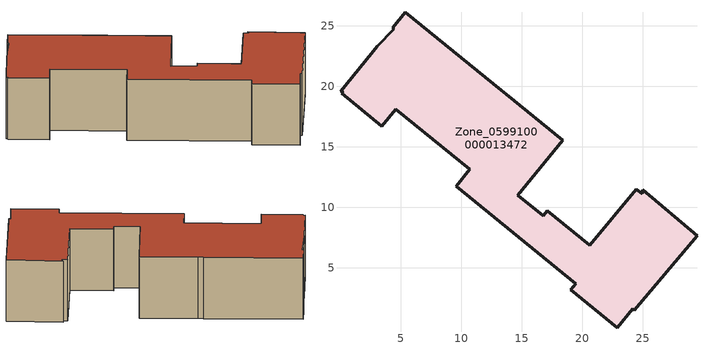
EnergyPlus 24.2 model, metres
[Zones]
Zone_0599100000013472
 floor ground (C_G): 24.16,1.63 22.89,0.08 19.04,3.19 19.48,3.71 9.59,11.74 10.72,13.15 4.59,18.11 3.46,16.71 0.15,19.4 0.27,19.56 0.05,19.58 2.59,22.68 3.09,23.28 4.45,24.7 4.35,24.82 5.39,26.09 13.32,19.68 13.73,19.34 18.41,15.56 14.69,11 16.77,9.31 17.12,9.74 20.61,6.89 24.47,11.49 24.95,11.12 24.99,11.45 29.47,7.67 24.28,1.53 z0
 wall outside (C_F): 22.89,0.08 24.16,1.63 24.28,1.53 29.47,7.67 24.99,11.45 24.95,11.12 24.47,11.49 20.61,6.89 17.12,9.74 16.77,9.31 14.69,11 18.41,15.56 13.73,19.34 13.32,19.68 5.39,26.09 4.35,24.82 4.45,24.7 3.09,23.28 2.59,22.68 0.05,19.58 0.27,19.56 0.15,19.4 3.46,16.71 4.59,18.11 10.72,13.15 9.59,11.74 19.48,3.71 19.04,3.19 22.89,0.08 z0:7.31
 roof outside (C_R): 9.59,11.74 19.48,3.71 19.04,3.19 22.89,0.08 24.16,1.63 24.28,1.53 29.47,7.67 24.99,11.45 24.95,11.12 24.47,11.49 20.61,6.89 17.12,9.74 16.77,9.31 14.69,11 18.41,15.56 13.73,19.34 13.32,19.68 5.39,26.09 4.35,24.82 4.45,24.7 3.09,23.28 2.59,22.68 0.05,19.58 0.27,19.56 0.15,19.4 3.46,16.71 4.59,18.11 10.72,13.15 z7.31
[BUILDING]
Pand.0599100000013472: North Axis=0; Terrain=City; Loads Convergence Tolerance Value=0.04; Temperature Convergence Tolerance Value=0.4; Solar Distribution=FullExterior; Maximum Number of Warmup Days=25; Minimum Number of Warmup Days=1
[Site:Location]
Rotterdam.The.Hague.AP_ZH_NLD Design_Conditions: Latitude=51.96; Longitude=4.45; Time Zone=1; Elevation=-4.5
[SITE:GROUNDTEMPERATURE:BUILDINGSURFACE]
18, 18, 18, 18, 18, 18, 18, 18, 18, 18, 18, 18
[MATERIAL] Thermal Absorptance=0.9; Solar Absorptance=0.7; Visible Absorptance=0.7
Name | Roughness | Thickness | Conductivity | Density | Specific Heat
G.D.1965 | MediumSmooth | 0.15 | 1 | 540 | 1210
F.D.1965 | Rough | 0.3 | 0.857143 | 1920 | 840
R.D.1965 | MediumRough | 0.2 | 0.08 | 1500 | 1000
[CONSTRUCTION]
C_G: G.D.1965
C_F: F.D.1965
C_R: R.D.1965
[ZONE]
Zone_0599100000013472: Type=1; Multiplier=1; Ceiling Height=Autocalculate; Volume=Autocalculate; Floor Area=autocalculate; Part of Total Floor Area=Yes
[ZONEINFILTRATION:DESIGNFLOWRATE]
Infil_Zone_0599100000013472: Zone or ZoneList or Space or SpaceList=Zone_0599100000013472; Schedule=AlwaysOn; Design Flow Rate Calculation Method=Flow/Area; Flow Rate per Floor Area=0.0042; Constant Term Coefficient=1; Temperature Term Coefficient=0; Velocity Term Coefficient=0; Velocity Squared Term Coefficient=0
[HVACTEMPLATE:ZONE:IDEALLOADSAIRSYSTEM]
Zone_0599100000013472: Maximum Heating Supply Air Temperature=50; Minimum Cooling Supply Air Temperature=13; Maximum Heating Supply Air Humidity Ratio=0.0156; Minimum Cooling Supply Air Humidity Ratio=0.0077; Heating Limit=NoLimit; Cooling Limit=NoLimit; Dehumidification Control Type=ConstantSensibleHeatRatio; Cooling Sensible Heat Ratio=0.7; Dehumidification Setpoint=60; Humidification Control Type=None; Humidification Setpoint=30; Outdoor Air Method=None; Outdoor Air Flow Rate per Person=0.00944; Outdoor Air Flow Rate per Zone Floor Area=0; Outdoor Air Flow Rate per Zone=0; Demand Controlled Ventilation Type=None; Outdoor Air Economizer Type=NoEconomizer; Heat Recovery Type=None; Sensible Heat Recovery Effectiveness=0.7; Latent Heat Recovery Effectiveness=0.65
[ZONECONTROL:THERMOSTAT]
ThermostatControl_Zone_0599100000013472: Zone or ZoneList=Zone_0599100000013472; Control Type Schedule=DualSetpointControlType; Control 1=Thermostat_Zone_0599100000013472; Temperature Difference Between Cutout And Setpoint=0
[THERMOSTATSETPOINT:DUALSETPOINT]
Thermostat_Zone_0599100000013472: Heating Setpoint Temperature Schedule=HeatingSetpoint_Zone_0599100000013472; Cooling Setpoint Temperature Schedule=CoolingSetpoint_Zone_0599100000013472
[SCHEDULE:COMPACT]
HeatingSetpoint_Zone_0599100000013472: Through: 12/31, For: AllDays, Until: 24:00, 21
CoolingSetpoint_Zone_0599100000013472: Through: 12/31, For: AllDays, Until: 24:00, 24
DualSetpointControlType: Through: 12/31, For: AllDays, Until: 24:00, 4
AlwaysOn: Through: 12/31, For: AllDays, Until: 24:00, 1
